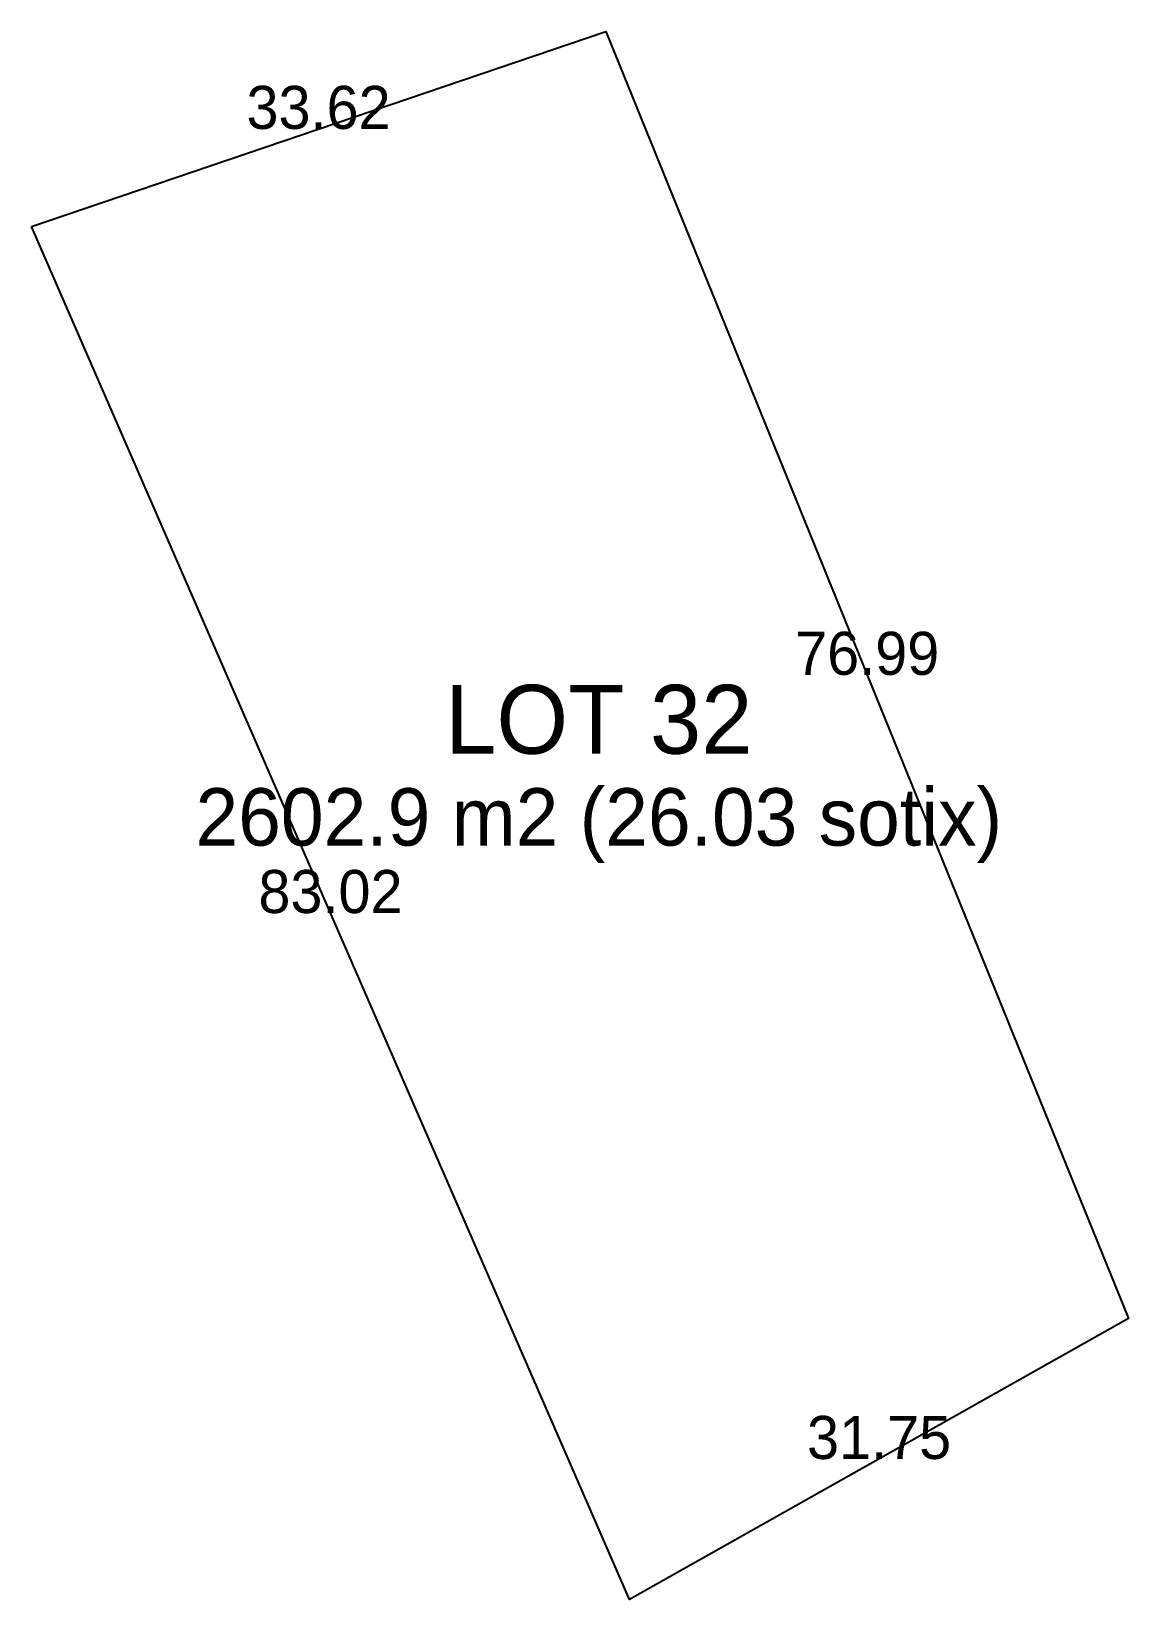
# Model space of a CAD drawing. Header units: metres. Extents: x -31.4 to 29.4, y -44.7 to 42.3.
import ezdxf
from ezdxf.enums import TextEntityAlignment as Align

# ---------------------------------------------------------------- set-up
doc = ezdxf.new("R2010")
doc.units = ezdxf.units.M

msp = doc.modelspace()

# ---------------------------------------------------------------- linework, layer by layer
at = {"layer": 'LOTS'}
msp.add_lwpolyline([(-31.4479, 31.4539), (0.3833, 42.2679), (29.3606, -29.0657), (1.704, -44.6562)], close=True, dxfattribs=at)

# ---------------------------------------------------------------- texts
at = {"layer": 'DIMS'}
for s, p in [('33.62', (-15.5323, 36.8609)), ('76.99', (14.8719, 6.6011)), ('83.02', (-14.8719, -6.6011)), ('31.75', (15.5323, -36.8609))]:
    msp.add_text(s, height=2.387, dxfattribs=at).set_placement(p, align=Align.CENTER)
at = {"layer": 'LABELS'}
for s, height, p in [('LOT 32', 3.819, (0, 2.2277)), ('2602.9 m2 (26.03 sotix)', 3.182, (0, -2.8642))]:
    msp.add_text(s, height=height, dxfattribs=at).set_placement(p, align=Align.CENTER)

doc.saveas('drawing.dxf')
